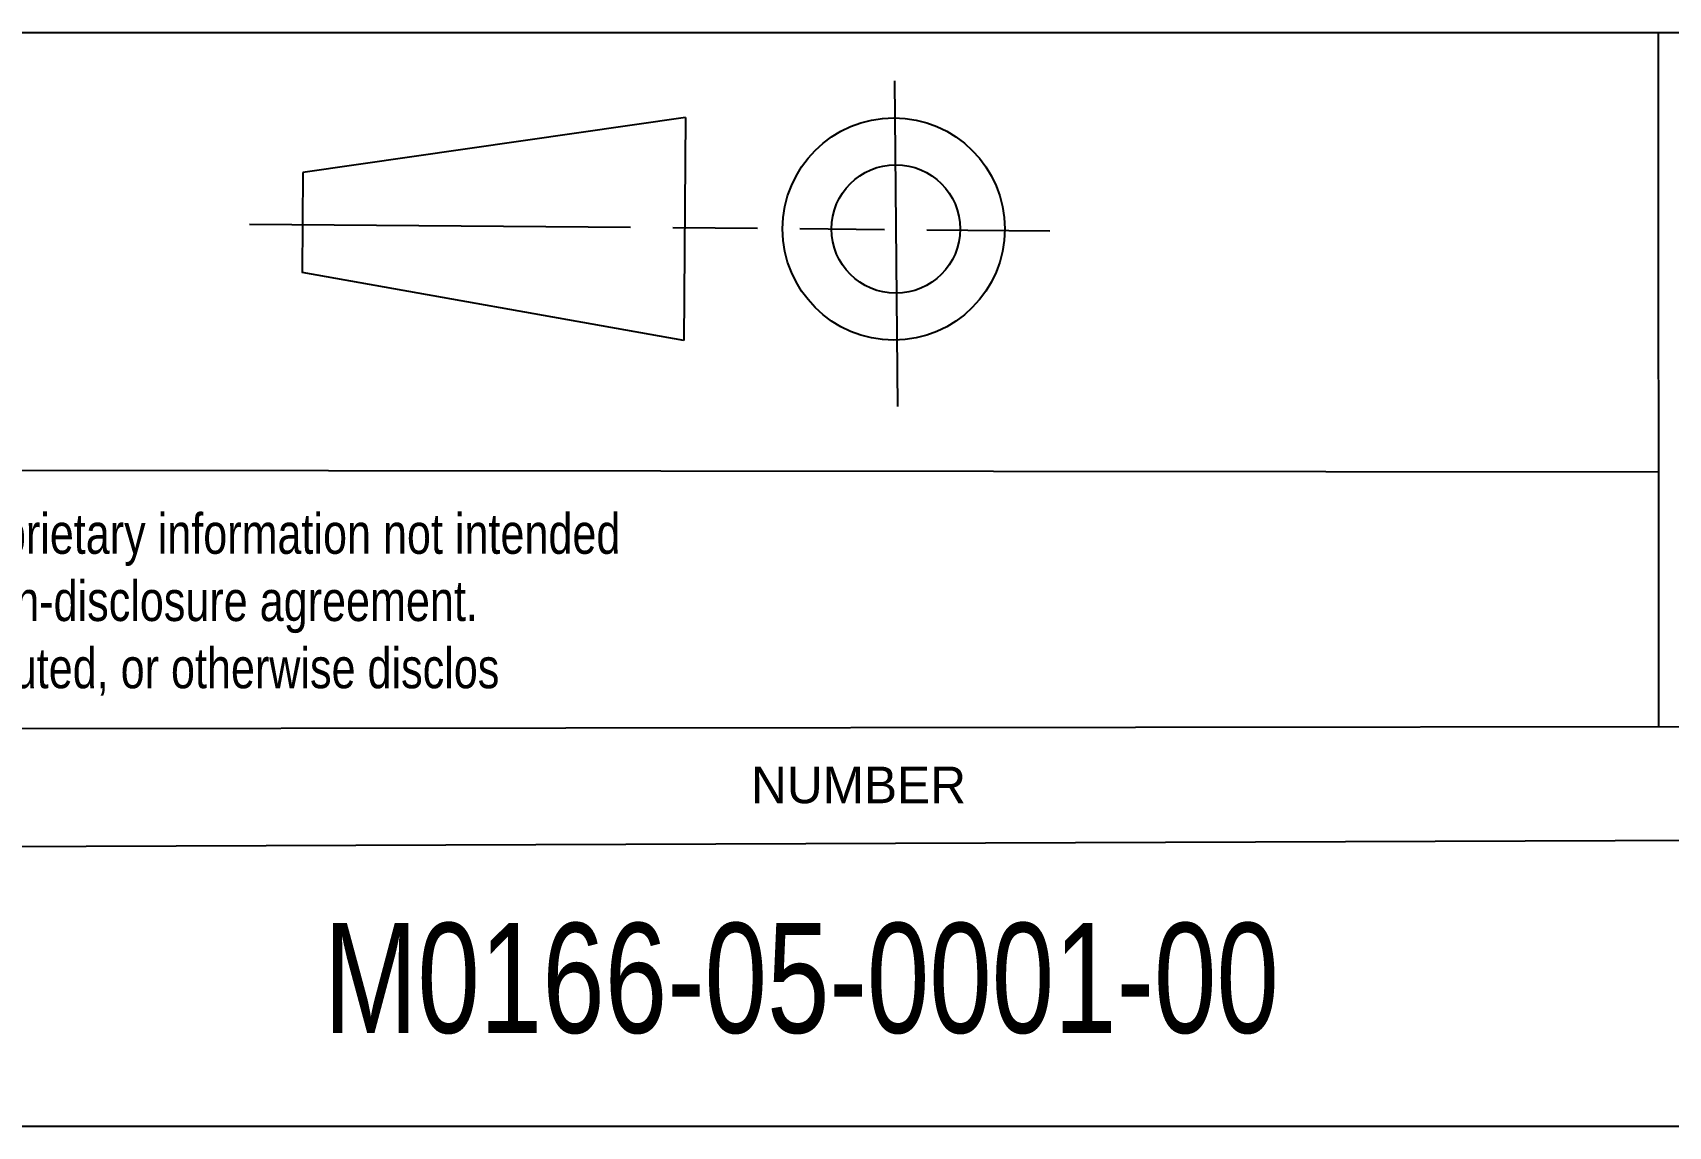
# Model space of a CAD drawing. Header units: millimetres. Extents: x 0 to 420, y 0 to 297.
# Drawn here: x 352.66 to 397.29, y 0 to 29.84 of the extents above; entities that cross this region are included whole.
import ezdxf

# ---------------------------------------------------------------- set-up
doc = ezdxf.new("R2010")
doc.units = ezdxf.units.MM
doc.header["$LTSCALE"] = 23.1
doc.linetypes.add('PHANTOM', pattern=[0.8, 0.45, -0.05, 0.1, -0.05, 0.1, -0.05])
doc.layers.add('M0166-05-0001-00_DXF_FORMAT', color=7, linetype='CONTINUOUS')
doc.styles.add('TEXTSTYLE_1', font='txt', dxfattribs={"width": 0.8})

msp = doc.modelspace()

# ---------------------------------------------------------------- linework, layer by layer
at = {"layer": 'M0166-05-0001-00_DXF_FORMAT', "color": 7, "linetype": 'CONTINUOUS'}
for p, q in [((417.177, 29.836), (272.205, 29.827)), ((397.012, 29.836), (397.02, 10.911)), ((370.469, 27.521), (360.025, 26.022)), ((370.469, 27.521), (370.423, 21.436)), ((360.025, 26.022), (360.005, 23.298)), ((370.423, 21.436), (360.005, 23.298)), ((272.181, 17.987), (397.012, 17.856)), ((272.28, 10.754), (417.258, 10.933)), ((272.165, 7.334), (417.231, 7.875)), ((0, 0), (420, 0))]:
    msp.add_line(p, q, dxfattribs=at)
at = {"layer": 'M0166-05-0001-00_DXF_FORMAT', "color": 7, "linetype": 'PHANTOM'}
for p, q in [((376.167, 28.525), (376.257, 19.634)), ((358.572, 24.615), (380.413, 24.433))]:
    msp.add_line(p, q, dxfattribs=at)
at = {"layer": 'M0166-05-0001-00_DXF_FORMAT', "color": 7, "linetype": 'CONTINUOUS'}
for centre, radius in [((376.15, 24.481), 3.031), ((376.208, 24.481), 1.754)]:
    msp.add_circle(centre, radius, dxfattribs=at)

# ---------------------------------------------------------------- texts
at = {"layer": 'M0166-05-0001-00_DXF_FORMAT', "linetype": 'CONTINUOUS', "style": 'TEXTSTYLE_1', "width": 1.01237}
msp.add_text('NUMBER', height=1, dxfattribs=at).set_placement((372.256, 8.814))
at = {"layer": 'M0166-05-0001-00_DXF_FORMAT', "color": 5, "linetype": 'CONTINUOUS', "style": 'TEXTSTYLE_1', "width": 0.763672}
msp.add_text('M0166-05-0001-00', height=3, dxfattribs=at).set_placement((360.601, 2.548))
at = {"layer": 'M0166-05-0001-00_DXF_FORMAT', "color": 5, "linetype": 'CONTINUOUS', "insert": (343.902, 16.719), "char_height": 1.1, "width": 64.77539, "attachment_point": 2, "style": 'TEXTSTYLE_1'}
msp.add_mtext('edCONFIDENTIAL: This document contains confidential or proprietary information not intended\\Pfor public disclosure and shared only under a binding non-disclosure agreement. \\PNo portion of this document may be reproduced, redistributed, or otherwise disclos', dxfattribs=at)

doc.saveas('drawing.dxf')
